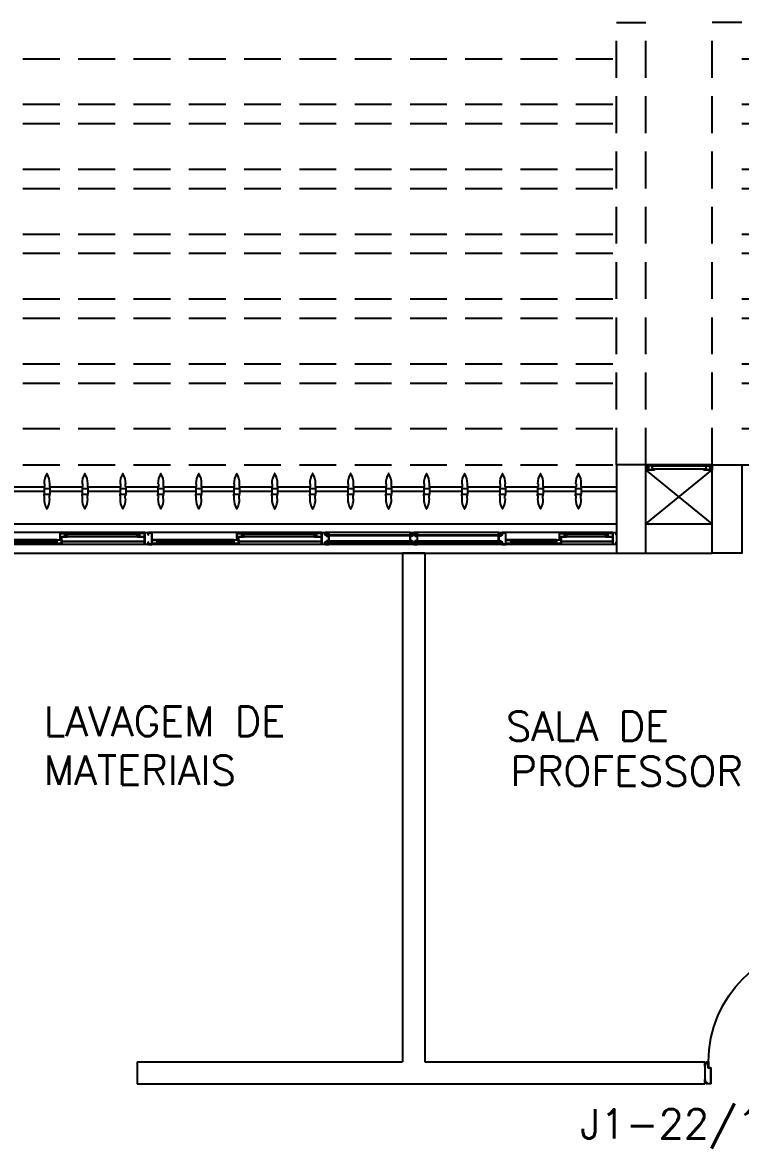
# Model space of a CAD drawing. Header units: millimetres. Extents: x 2801 to 3319, y 1187 to 1422.
# Drawn here: x 2998.3 to 3003.17, y 1353.36 to 1361 of the extents above; entities that cross this region are included whole.
import ezdxf

# ---------------------------------------------------------------- set-up
doc = ezdxf.new("R2010")
doc.units = ezdxf.units.MM
doc.linetypes.add('HIDDEN', pattern=[0.375, 0.25, -0.125])
for name, color, linetype in [('AR-ALV', 2, 'Continuous'), ('AR-BRISES', 1, 'Continuous'), ('AR-ESQ', 1, 'Continuous'), ('AR-ESTC', 3, 'Continuous'), ('AR-PEITORIL', 1, 'Continuous'), ('AR-PERGOLAPROJ', 1, 'HIDDEN'), ('AR-PORTA', 1, 'Continuous'), ('AR-SHAFT', 1, 'Continuous'), ('BR-PAINEL', 1, 'Continuous'), ('BR-SUPORTE', 1, 'Continuous'), ('DT-ESQ-BAGUETE-C', 2, 'Continuous'), ('DT-ESQ-BAGUETE-V', 1, 'Continuous'), ('DT-ESQ-CHAPA DOBRADA-V', 1, 'Continuous'), ('DT-ESQ-MARCO-V', 1, 'Continuous'), ('DT-ESQ-PERFIL CADEIRA-C', 2, 'Continuous'), ('DT-ESQ-PERFIL CADEIRA-V', 1, 'Continuous'), ('DT-ESQ-PERFIL U SIMPLES-C', 2, 'Continuous'), ('DT-ESQ-PERFIL U-C', 2, 'Continuous'), ('DT-ESQ-PERFIL U-V', 1, 'Continuous'), ('DT-ESQ-VENEZIANA-C', 2, 'Continuous'), ('DT-ESQ-VENEZIANA-V', 2, 'Continuous'), ('DT-ESQ-VIDRO-C', 2, 'Continuous'), ('DT-ESQ-VIDRO-V', 2, 'Continuous'), ('ENDEREÇO', 2, 'Continuous'), ('maçaneta', 1, 'Continuous'), ('mov', 1, 'Continuous'), ('PG-PROJ', 1, 'HIDDEN'), ('PM-PERFIL U-C', 2, 'Continuous'), ('pm1', 2, 'Continuous'), ('TEXTO', 2, 'Continuous')]:
    doc.layers.add(name, color=color, linetype=linetype)
doc.styles.add('UNB-100', font='simplex.shx', dxfattribs={"height": 0.2})
doc.styles.add('UNB1-100', font='simplex.shx', dxfattribs={"height": 0.2})

# ---------------------------------------------------------------- blocks, each defined once
blk = doc.blocks.new('EF23-P')
at = {"layer": 'DT-ESQ-BAGUETE-C', "ltscale": 0.1}
for points in [[(0.4225, -0.08), (0.409, -0.08), (0.409, -0.0785), (0.422, -0.0785, 0.414214), (0.4225, -0.078), (0.4225, -0.067, 0.414214), (0.422, -0.0665), (0.409, -0.0665), (0.409, -0.065), (0.4225, -0.065, -0.414214), (0.424, -0.0665), (0.424, -0.0785, -0.414214)], [(0.7015, -0.08), (0.715, -0.08), (0.715, -0.0785), (0.702, -0.0785, -0.414214), (0.7015, -0.078), (0.7015, -0.067, -0.414214), (0.702, -0.0665), (0.715, -0.0665), (0.715, -0.065), (0.7015, -0.065, 0.414214), (0.7, -0.0665), (0.7, -0.0785, 0.414214)], [(2.61, -0.08), (2.5965, -0.08), (2.5965, -0.0785), (2.6095, -0.0785, 0.414214), (2.61, -0.078), (2.61, -0.067, 0.414214), (2.6095, -0.0665), (2.5965, -0.0665), (2.5965, -0.065), (2.61, -0.065, -0.414214), (2.6115, -0.0665), (2.6115, -0.0785, -0.414214)], [(3.1015, -0.08), (3.115, -0.08), (3.115, -0.0785), (3.102, -0.0785, -0.414214), (3.1015, -0.078), (3.1015, -0.067, -0.414214), (3.102, -0.0665), (3.115, -0.0665), (3.115, -0.065), (3.1015, -0.065, 0.414214), (3.1, -0.0665), (3.1, -0.0785, 0.414214)], [(3.81, -0.08), (3.7965, -0.08), (3.7965, -0.0785), (3.8095, -0.0785, 0.414214), (3.81, -0.078), (3.81, -0.067, 0.414214), (3.8095, -0.0665), (3.7965, -0.0665), (3.7965, -0.065), (3.81, -0.065, -0.414214), (3.8115, -0.0665), (3.8115, -0.0785, -0.414214)], [(0.0735, -0.125), (0.06, -0.125), (0.06, -0.1235), (0.073, -0.1235, 0.414214), (0.0735, -0.123), (0.0735, -0.112, 0.414214), (0.073, -0.1115), (0.06, -0.1115), (0.06, -0.11), (0.0735, -0.11, -0.414214), (0.075, -0.1115), (0.075, -0.1235, -0.414214)], [(0.339, -0.125), (0.3525, -0.125), (0.3525, -0.1235), (0.3395, -0.1235, -0.414214), (0.339, -0.123), (0.339, -0.112, -0.414214), (0.3395, -0.1115), (0.3525, -0.1115), (0.3525, -0.11), (0.339, -0.11, 0.414214), (0.3375, -0.1115), (0.3375, -0.1235, 0.414214)], [(2.0485, -0.125), (2.035, -0.125), (2.035, -0.1235), (2.048, -0.1235, 0.414214), (2.0485, -0.123), (2.0485, -0.112, 0.414214), (2.048, -0.1115), (2.035, -0.1115), (2.035, -0.11), (2.0485, -0.11, -0.414214), (2.05, -0.1115), (2.05, -0.1235, -0.414214)], [(2.5265, -0.125), (2.54, -0.125), (2.54, -0.1235), (2.527, -0.1235, -0.414214), (2.5265, -0.123), (2.5265, -0.112, -0.414214), (2.527, -0.1115), (2.54, -0.1115), (2.54, -0.11), (2.5265, -0.11, 0.414214), (2.525, -0.1115), (2.525, -0.1235, 0.414214)], [(3.2485, -0.125), (3.235, -0.125), (3.235, -0.1235), (3.248, -0.1235, 0.414214), (3.2485, -0.123), (3.2485, -0.112, 0.414214), (3.248, -0.1115), (3.235, -0.1115), (3.235, -0.11), (3.2485, -0.11, -0.414214), (3.25, -0.1115), (3.25, -0.1235, -0.414214)], [(3.7265, -0.125), (3.74, -0.125), (3.74, -0.1235), (3.727, -0.1235, -0.414214), (3.7265, -0.123), (3.7265, -0.112, -0.414214), (3.727, -0.1115), (3.74, -0.1115), (3.74, -0.11), (3.7265, -0.11, 0.414214), (3.725, -0.1115), (3.725, -0.1235, 0.414214)]]:
    blk.add_lwpolyline(points, format="xyb", close=True, dxfattribs=at)
at = {"layer": 'DT-ESQ-BAGUETE-V', "ltscale": 0.1}
for p, q in [((0.4225, -0.065), (0.7015, -0.065)), ((2.61, -0.065), (3.1015, -0.065)), ((3.81, -0.065), (4.3015, -0.065)), ((0.0735, -0.11), (0.339, -0.11)), ((2.0485, -0.11), (2.5265, -0.11)), ((3.2485, -0.11), (3.7265, -0.11))]:
    blk.add_line(p, q, dxfattribs=at)
at = {"layer": 'DT-ESQ-CHAPA DOBRADA-V', "ltscale": 0.1}
for p, q in [((0.025, -0.077), (0.374, -0.077)), ((0.025, -0.08), (0.374, -0.08)), ((2, -0.077), (2.5615, -0.077)), ((2, -0.08), (2.5615, -0.08)), ((3.2, -0.077), (3.7615, -0.077)), ((3.2, -0.08), (3.7615, -0.08))]:
    blk.add_line(p, q, dxfattribs=at)
at = {"layer": 'DT-ESQ-MARCO-V', "ltscale": 0.1}
for p, q in [((0.7985, -0.06), (1.3515, -0.06)), ((1.3985, -0.06), (1.9515, -0.06)), ((0.7985, -0.14), (1.3515, -0.14)), ((1.3985, -0.14), (1.9515, -0.14))]:
    blk.add_line(p, q, dxfattribs=at)
at = {"layer": 'DT-ESQ-PERFIL CADEIRA-C', "ltscale": 0.1}
for p, q in [((0.025, -0.1335), (0.0735, -0.1335)), ((0.3855, -0.1335), (0.339, -0.1335)), ((0.376, -0.0885), (0.4225, -0.0885)), ((0.75, -0.0885), (0.7015, -0.0885)), ((2, -0.1335), (2.0485, -0.1335)), ((2.573, -0.1335), (2.5265, -0.1335)), ((2.5635, -0.0885), (2.61, -0.0885)), ((3.15, -0.0885), (3.1015, -0.0885)), ((3.2, -0.1335), (3.2485, -0.1335)), ((3.773, -0.1335), (3.7265, -0.1335)), ((3.7635, -0.0885), (3.81, -0.0885))]:
    blk.add_line(p, q, dxfattribs=at)
for points in [[(0.4225, -0.087, -1), (0.4225, -0.09), (0.376, -0.09, -0.414214), (0.374, -0.088), (0.374, -0.067, -0.414214), (0.376, -0.065), (0.4075, -0.065, -0.414214), (0.409, -0.0665), (0.409, -0.087)], [(0.409, -0.0885, -0.198913), (0.4079, -0.0881, -0.198913), (0.4075, -0.087), (0.4075, -0.067, 0.414214), (0.407, -0.0665), (0.376, -0.0665, 0.414214), (0.3755, -0.067), (0.3755, -0.088, 0.414214), (0.376, -0.0885)], [(0.7015, -0.09), (0.75, -0.09), (0.75, -0.0885), (0.715, -0.0885, 0.198912), (0.7161, -0.0881, 0.198913), (0.7165, -0.087), (0.7165, -0.067, -0.414214), (0.717, -0.0665), (0.75, -0.0665), (0.75, -0.065), (0.7165, -0.065, 0.414214), (0.715, -0.0665), (0.715, -0.0785), (0.715, -0.08), (0.715, -0.087), (0.7015, -0.087, 1)], [(2.61, -0.087, -1), (2.61, -0.09), (2.5635, -0.09, -0.414214), (2.5615, -0.088), (2.5615, -0.067, -0.414214), (2.5635, -0.065), (2.595, -0.065, -0.414214), (2.5965, -0.0665), (2.5965, -0.087)], [(2.5965, -0.0885, -0.198913), (2.5954, -0.0881, -0.198913), (2.595, -0.087), (2.595, -0.067, 0.414214), (2.5945, -0.0665), (2.5635, -0.0665, 0.414214), (2.563, -0.067), (2.563, -0.088, 0.414214), (2.5635, -0.0885)], [(3.1015, -0.09), (3.15, -0.09), (3.15, -0.0885), (3.115, -0.0885, 0.198912), (3.1161, -0.0881, 0.198913), (3.1165, -0.087), (3.1165, -0.067, -0.414214), (3.117, -0.0665), (3.15, -0.0665), (3.15, -0.065), (3.1165, -0.065, 0.414214), (3.115, -0.0665), (3.115, -0.0785), (3.115, -0.08), (3.115, -0.087), (3.1015, -0.087, 1)], [(3.81, -0.087, -1), (3.81, -0.09), (3.7635, -0.09, -0.414214), (3.7615, -0.088), (3.7615, -0.067, -0.414214), (3.7635, -0.065), (3.795, -0.065, -0.414214), (3.7965, -0.0665), (3.7965, -0.087)], [(3.7965, -0.0885, -0.198913), (3.7954, -0.0881, -0.198913), (3.795, -0.087), (3.795, -0.067, 0.414214), (3.7945, -0.0665), (3.7635, -0.0665, 0.414214), (3.763, -0.067), (3.763, -0.088, 0.414214), (3.7635, -0.0885)], [(0.0735, -0.135), (0.025, -0.135), (0.025, -0.1335), (0.06, -0.1335, -0.198912), (0.0589, -0.1331, -0.198913), (0.0585, -0.132), (0.0585, -0.112, 0.414214), (0.058, -0.1115), (0.025, -0.1115), (0.025, -0.11), (0.0585, -0.11, -0.414214), (0.06, -0.1115), (0.06, -0.1235), (0.06, -0.125), (0.06, -0.132), (0.0735, -0.132, -1)], [(0.339, -0.132, 1), (0.339, -0.135), (0.3855, -0.135, 0.414214), (0.3875, -0.133), (0.3875, -0.112, 0.414214), (0.3855, -0.11), (0.354, -0.11, 0.414214), (0.3525, -0.1115), (0.3525, -0.132)], [(0.3525, -0.1335, 0.198913), (0.3536, -0.1331, 0.198913), (0.354, -0.132), (0.354, -0.112, -0.414214), (0.3545, -0.1115), (0.3855, -0.1115, -0.414214), (0.386, -0.112), (0.386, -0.133, -0.414214), (0.3855, -0.1335)], [(2.0485, -0.135), (2, -0.135), (2, -0.1335), (2.035, -0.1335, -0.198912), (2.0339, -0.1331, -0.198913), (2.0335, -0.132), (2.0335, -0.112, 0.414214), (2.033, -0.1115), (2, -0.1115), (2, -0.11), (2.0335, -0.11, -0.414214), (2.035, -0.1115), (2.035, -0.1235), (2.035, -0.125), (2.035, -0.132), (2.0485, -0.132, -1)], [(2.5265, -0.132, 1), (2.5265, -0.135), (2.573, -0.135, 0.414214), (2.575, -0.133), (2.575, -0.112, 0.414214), (2.573, -0.11), (2.5415, -0.11, 0.414214), (2.54, -0.1115), (2.54, -0.132)], [(2.54, -0.1335, 0.198913), (2.5411, -0.1331, 0.198913), (2.5415, -0.132), (2.5415, -0.112, -0.414214), (2.542, -0.1115), (2.573, -0.1115, -0.414214), (2.5735, -0.112), (2.5735, -0.133, -0.414214), (2.573, -0.1335)], [(3.2485, -0.135), (3.2, -0.135), (3.2, -0.1335), (3.235, -0.1335, -0.198912), (3.2339, -0.1331, -0.198913), (3.2335, -0.132), (3.2335, -0.112, 0.414214), (3.233, -0.1115), (3.2, -0.1115), (3.2, -0.11), (3.2335, -0.11, -0.414214), (3.235, -0.1115), (3.235, -0.1235), (3.235, -0.125), (3.235, -0.132), (3.2485, -0.132, -1)], [(3.7265, -0.132, 1), (3.7265, -0.135), (3.773, -0.135, 0.414214), (3.775, -0.133), (3.775, -0.112, 0.414214), (3.773, -0.11), (3.7415, -0.11, 0.414214), (3.74, -0.1115), (3.74, -0.132)], [(3.74, -0.1335, 0.198913), (3.7411, -0.1331, 0.198913), (3.7415, -0.132), (3.7415, -0.112, -0.414214), (3.742, -0.1115), (3.773, -0.1115, -0.414214), (3.7735, -0.112), (3.7735, -0.133, -0.414214), (3.773, -0.1335)]]:
    blk.add_lwpolyline(points, format="xyb", close=True, dxfattribs=at)
at = {"layer": 'DT-ESQ-PERFIL CADEIRA-V', "ltscale": 0.1}
for p, q in [((0.0735, -0.135), (0.339, -0.135)), ((0.4075, -0.09), (0.7015, -0.09)), ((2.0485, -0.135), (2.5265, -0.135)), ((2.595, -0.09), (3.1015, -0.09)), ((3.2485, -0.135), (3.7265, -0.135)), ((3.795, -0.09), (4.3015, -0.09))]:
    blk.add_line(p, q, dxfattribs=at)
at = {"layer": 'DT-ESQ-PERFIL U SIMPLES-C', "ltscale": 0.1}
for points in [[(0.376, -0.102), (0.384, -0.102), (0.384, -0.1005), (0.376, -0.1005, -0.414214), (0.3755, -0.1), (0.3755, -0.092, -0.414214), (0.376, -0.0915), (0.384, -0.0915), (0.384, -0.09), (0.376, -0.09, 0.414214), (0.374, -0.092), (0.374, -0.1, 0.414214)], [(0.3855, -0.098), (0.3775, -0.098), (0.3775, -0.0995), (0.3855, -0.0995, -0.414214), (0.386, -0.1), (0.386, -0.108, -0.414214), (0.3855, -0.1085), (0.3775, -0.1085), (0.3775, -0.11), (0.3855, -0.11, 0.414214), (0.3875, -0.108), (0.3875, -0.1, 0.414214)], [(2.5635, -0.102), (2.5715, -0.102), (2.5715, -0.1005), (2.5635, -0.1005, -0.414214), (2.563, -0.1), (2.563, -0.092, -0.414214), (2.5635, -0.0915), (2.5715, -0.0915), (2.5715, -0.09), (2.5635, -0.09, 0.414214), (2.5615, -0.092), (2.5615, -0.1, 0.414214)], [(2.573, -0.098), (2.565, -0.098), (2.565, -0.0995), (2.573, -0.0995, -0.414214), (2.5735, -0.1), (2.5735, -0.108, -0.414214), (2.573, -0.1085), (2.565, -0.1085), (2.565, -0.11), (2.573, -0.11, 0.414214), (2.575, -0.108), (2.575, -0.1, 0.414214)], [(3.7635, -0.102), (3.7715, -0.102), (3.7715, -0.1005), (3.7635, -0.1005, -0.414214), (3.763, -0.1), (3.763, -0.092, -0.414214), (3.7635, -0.0915), (3.7715, -0.0915), (3.7715, -0.09), (3.7635, -0.09, 0.414214), (3.7615, -0.092), (3.7615, -0.1, 0.414214)], [(3.773, -0.098), (3.765, -0.098), (3.765, -0.0995), (3.773, -0.0995, -0.414214), (3.7735, -0.1), (3.7735, -0.108, -0.414214), (3.773, -0.1085), (3.765, -0.1085), (3.765, -0.11), (3.773, -0.11, 0.414214), (3.775, -0.108), (3.775, -0.1, 0.414214)]]:
    blk.add_lwpolyline(points, format="xyb", close=True, dxfattribs=at)
at = {"layer": 'DT-ESQ-PERFIL U-C', "ltscale": 0.1}
for points in [[(0, -0.0615, -0.414214), (0.0015, -0.06), (0.0235, -0.06, -0.414214), (0.025, -0.0615), (0.025, -0.1385, -0.414214), (0.0235, -0.14), (0.0015, -0.14, -0.414214), (0, -0.1385), (0, -0.125), (0.0015, -0.125), (0.0015, -0.138, 0.414214), (0.002, -0.1385), (0.023, -0.1385, 0.414214), (0.0235, -0.138), (0.0235, -0.062, 0.414214), (0.023, -0.0615), (0.002, -0.0615, 0.414214), (0.0015, -0.062), (0.0015, -0.075), (0, -0.075)], [(0.775, -0.0615, 0.414214), (0.7735, -0.06), (0.7515, -0.06, 0.414214), (0.75, -0.0615), (0.75, -0.1385, 0.414214), (0.7515, -0.14), (0.7735, -0.14, 0.414214), (0.775, -0.1385), (0.775, -0.125), (0.7735, -0.125), (0.7735, -0.138, -0.414214), (0.773, -0.1385), (0.752, -0.1385, -0.414214), (0.7515, -0.138), (0.7515, -0.062, -0.414214), (0.752, -0.0615), (0.773, -0.0615, -0.414214), (0.7735, -0.062), (0.7735, -0.075), (0.775, -0.075)], [(0.8, -0.1285), (0.8, -0.1385, -0.414214), (0.7985, -0.14), (0.7765, -0.14, -0.414214), (0.775, -0.1385), (0.775, -0.125), (0.7765, -0.125), (0.7765, -0.138, 0.414214), (0.777, -0.1385), (0.798, -0.1385, 0.414214), (0.7985, -0.138), (0.7985, -0.1285), (0.7855, -0.1285, -0.414214), (0.784, -0.127), (0.784, -0.117, -0.414214), (0.7855, -0.1155), (0.7985, -0.1155), (0.7985, -0.0845), (0.7855, -0.0845, -0.414214), (0.784, -0.083), (0.784, -0.073, -0.414214), (0.7855, -0.0715), (0.7985, -0.0715), (0.7985, -0.062, 0.414214), (0.798, -0.0615), (0.777, -0.0615, 0.414214), (0.7765, -0.062), (0.7765, -0.075), (0.775, -0.075), (0.775, -0.0615, -0.414214), (0.7765, -0.06), (0.7985, -0.06, -0.414214), (0.8, -0.0615), (0.8, -0.0715, -0.414214), (0.7985, -0.073), (0.7855, -0.073), (0.7855, -0.083), (0.7985, -0.083), (0.7985, -0.083, -0.414214), (0.8, -0.0845), (0.8, -0.1155, -0.414214), (0.7985, -0.117), (0.7985, -0.117), (0.7855, -0.117), (0.7855, -0.127), (0.7985, -0.127, -0.414214)], [(1.35, -0.1285), (1.35, -0.1385, 0.414214), (1.3515, -0.14), (1.3735, -0.14, 0.414214), (1.375, -0.1385), (1.375, -0.125), (1.3735, -0.125), (1.3735, -0.138, -0.414214), (1.373, -0.1385), (1.352, -0.1385, -0.414214), (1.3515, -0.138), (1.3515, -0.1285), (1.3645, -0.1285, 0.414214), (1.366, -0.127), (1.366, -0.117, 0.414214), (1.3645, -0.1155), (1.3515, -0.1155), (1.3515, -0.0845), (1.3645, -0.0845, 0.414214), (1.366, -0.083), (1.366, -0.073, 0.414214), (1.3645, -0.0715), (1.3515, -0.0715), (1.3515, -0.062, -0.414214), (1.352, -0.0615), (1.373, -0.0615, -0.414214), (1.3735, -0.062), (1.3735, -0.075), (1.375, -0.075), (1.375, -0.0615, 0.414214), (1.3735, -0.06), (1.3515, -0.06, 0.414214), (1.35, -0.0615), (1.35, -0.0715, 0.414214), (1.3515, -0.073), (1.3645, -0.073), (1.3645, -0.083), (1.3515, -0.083), (1.3515, -0.083, 0.414214), (1.35, -0.0845), (1.35, -0.1155, 0.414214), (1.3515, -0.117), (1.3515, -0.117), (1.3645, -0.117), (1.3645, -0.127), (1.3515, -0.127, 0.414214)], [(1.4, -0.1285), (1.4, -0.1385, -0.414214), (1.3985, -0.14), (1.3765, -0.14, -0.414214), (1.375, -0.1385), (1.375, -0.125), (1.3765, -0.125), (1.3765, -0.138, 0.414214), (1.377, -0.1385), (1.398, -0.1385, 0.414214), (1.3985, -0.138), (1.3985, -0.1285), (1.3855, -0.1285, -0.414214), (1.384, -0.127), (1.384, -0.117, -0.414214), (1.3855, -0.1155), (1.3985, -0.1155), (1.3985, -0.0845), (1.3855, -0.0845, -0.414214), (1.384, -0.083), (1.384, -0.073, -0.414214), (1.3855, -0.0715), (1.3985, -0.0715), (1.3985, -0.062, 0.414214), (1.398, -0.0615), (1.377, -0.0615, 0.414214), (1.3765, -0.062), (1.3765, -0.075), (1.375, -0.075), (1.375, -0.0615, -0.414214), (1.3765, -0.06), (1.3985, -0.06, -0.414214), (1.4, -0.0615), (1.4, -0.0715, -0.414214), (1.3985, -0.073), (1.3855, -0.073), (1.3855, -0.083), (1.3985, -0.083), (1.3985, -0.083, -0.414214), (1.4, -0.0845), (1.4, -0.1155, -0.414214), (1.3985, -0.117), (1.3985, -0.117), (1.3855, -0.117), (1.3855, -0.127), (1.3985, -0.127, -0.414214)], [(1.95, -0.1285), (1.95, -0.1385, 0.414214), (1.9515, -0.14), (1.9735, -0.14, 0.414214), (1.975, -0.1385), (1.975, -0.125), (1.9735, -0.125), (1.9735, -0.138, -0.414214), (1.973, -0.1385), (1.952, -0.1385, -0.414214), (1.9515, -0.138), (1.9515, -0.1285), (1.9645, -0.1285, 0.414214), (1.966, -0.127), (1.966, -0.117, 0.414214), (1.9645, -0.1155), (1.9515, -0.1155), (1.9515, -0.0845), (1.9645, -0.0845, 0.414214), (1.966, -0.083), (1.966, -0.073, 0.414214), (1.9645, -0.0715), (1.9515, -0.0715), (1.9515, -0.062, -0.414214), (1.952, -0.0615), (1.973, -0.0615, -0.414214), (1.9735, -0.062), (1.9735, -0.075), (1.975, -0.075), (1.975, -0.0615, 0.414214), (1.9735, -0.06), (1.9515, -0.06, 0.414214), (1.95, -0.0615), (1.95, -0.0715, 0.414214), (1.9515, -0.073), (1.9645, -0.073), (1.9645, -0.083), (1.9515, -0.083), (1.9515, -0.083, 0.414214), (1.95, -0.0845), (1.95, -0.1155, 0.414214), (1.9515, -0.117), (1.9515, -0.117), (1.9645, -0.117), (1.9645, -0.127), (1.9515, -0.127, 0.414214)], [(1.975, -0.0615, -0.414214), (1.9765, -0.06), (1.9985, -0.06, -0.414214), (2, -0.0615), (2, -0.1385, -0.414214), (1.9985, -0.14), (1.9765, -0.14, -0.414214), (1.975, -0.1385), (1.975, -0.125), (1.9765, -0.125), (1.9765, -0.138, 0.414214), (1.977, -0.1385), (1.998, -0.1385, 0.414214), (1.9985, -0.138), (1.9985, -0.062, 0.414214), (1.998, -0.0615), (1.977, -0.0615, 0.414214), (1.9765, -0.062), (1.9765, -0.075), (1.975, -0.075)], [(3.175, -0.0615, 0.414214), (3.1735, -0.06), (3.1515, -0.06, 0.414214), (3.15, -0.0615), (3.15, -0.1385, 0.414214), (3.1515, -0.14), (3.1735, -0.14, 0.414214), (3.175, -0.1385), (3.175, -0.125), (3.1735, -0.125), (3.1735, -0.138, -0.414214), (3.173, -0.1385), (3.152, -0.1385, -0.414214), (3.1515, -0.138), (3.1515, -0.062, -0.414214), (3.152, -0.0615), (3.173, -0.0615, -0.414214), (3.1735, -0.062), (3.1735, -0.075), (3.175, -0.075)], [(3.175, -0.0615, -0.414214), (3.1765, -0.06), (3.1985, -0.06, -0.414214), (3.2, -0.0615), (3.2, -0.1385, -0.414214), (3.1985, -0.14), (3.1765, -0.14, -0.414214), (3.175, -0.1385), (3.175, -0.125), (3.1765, -0.125), (3.1765, -0.138, 0.414214), (3.177, -0.1385), (3.198, -0.1385, 0.414214), (3.1985, -0.138), (3.1985, -0.062, 0.414214), (3.198, -0.0615), (3.177, -0.0615, 0.414214), (3.1765, -0.062), (3.1765, -0.075), (3.175, -0.075)]]:
    blk.add_lwpolyline(points, format="xyb", close=True, dxfattribs=at)
at = {"layer": 'DT-ESQ-PERFIL U-V', "ltscale": 0.1}
for p, q in [((0.0235, -0.06), (0.7515, -0.06)), ((1.9985, -0.06), (3.1515, -0.06)), ((3.1985, -0.06), (4.3515, -0.06)), ((0.0235, -0.14), (0.7515, -0.14)), ((1.9985, -0.14), (3.1515, -0.14)), ((3.1985, -0.14), (4.3515, -0.14))]:
    blk.add_line(p, q, dxfattribs=at)
at = {"layer": 'DT-ESQ-VIDRO-C', "ltscale": 0.1}
for points in [[(1.3625, -0.081), (1.3625, -0.075), (0.7875, -0.075), (0.7875, -0.081)], [(1.9625, -0.081), (1.9625, -0.075), (1.3875, -0.075), (1.3875, -0.081)], [(0.063, -0.13), (0.063, -0.127), (0.3495, -0.127), (0.3495, -0.13)], [(0.7125, -0.085), (0.7125, -0.082), (0.4115, -0.082), (0.4115, -0.085)], [(2.038, -0.13), (2.038, -0.127), (2.537, -0.127), (2.537, -0.13)], [(3.1125, -0.085), (3.1125, -0.082), (2.599, -0.082), (2.599, -0.085)], [(3.238, -0.13), (3.238, -0.127), (3.737, -0.127), (3.737, -0.13)], [(4.3125, -0.085), (4.3125, -0.082), (3.799, -0.082), (3.799, -0.085)]]:
    blk.add_lwpolyline(points, close=True, dxfattribs=at)
at = {"layer": 'DT-ESQ-VIDRO-V', "ltscale": 0.1}
for points in [[(1.3625, -0.119), (1.3625, -0.125), (0.7875, -0.125), (0.7875, -0.119)], [(1.9625, -0.119), (1.9625, -0.125), (1.3875, -0.125), (1.3875, -0.119)]]:
    blk.add_lwpolyline(points, close=True, dxfattribs=at)
blk = doc.blocks.new('BR-MODULO8')
at = {"layer": 'BR-PAINEL'}
for p, q in [((-3.8817, 0.27), (-3.8792, 0.27)), ((-3.8817, 0.25), (-3.8817, 0.24)), ((-3.8817, 0.25), (-3.8792, 0.25)), ((-3.8817, 0.24), (-3.8433, 0.24)), ((-3.8817, 0.24), (-3.8817, 0.2)), ((-3.8792, 0.27), (-3.8792, 0.25)), ((-3.8458, 0.27), (-3.8458, 0.25)), ((-3.8433, 0.27), (-3.8458, 0.27)), ((-3.8433, 0.25), (-3.8458, 0.25)), ((-3.8433, 0.25), (-3.8433, 0.24)), ((-3.8433, 0.24), (-3.8433, 0.2)), ((-3.6242, 0.27), (-3.6217, 0.27)), ((-3.6242, 0.25), (-3.6242, 0.24)), ((-3.6242, 0.25), (-3.6217, 0.25)), ((-3.6242, 0.24), (-3.5858, 0.24)), ((-3.6242, 0.24), (-3.6242, 0.2)), ((-3.6217, 0.27), (-3.6217, 0.25)), ((-3.5883, 0.27), (-3.5883, 0.25)), ((-3.5858, 0.27), (-3.5883, 0.27)), ((-3.5858, 0.25), (-3.5883, 0.25)), ((-3.5858, 0.25), (-3.5858, 0.24)), ((-3.5858, 0.24), (-3.5858, 0.2)), ((-3.3667, 0.27), (-3.3642, 0.27)), ((-3.3667, 0.25), (-3.3667, 0.24)), ((-3.3667, 0.25), (-3.3642, 0.25)), ((-3.3667, 0.24), (-3.3283, 0.24)), ((-3.3667, 0.24), (-3.3667, 0.2)), ((-3.3642, 0.27), (-3.3642, 0.25)), ((-3.3308, 0.27), (-3.3308, 0.25)), ((-3.3283, 0.27), (-3.3308, 0.27)), ((-3.3283, 0.25), (-3.3308, 0.25)), ((-3.3283, 0.25), (-3.3283, 0.24)), ((-3.3283, 0.24), (-3.3283, 0.2)), ((-3.1092, 0.27), (-3.1067, 0.27)), ((-3.1092, 0.25), (-3.1092, 0.24)), ((-3.1092, 0.25), (-3.1067, 0.25)), ((-3.1092, 0.24), (-3.0708, 0.24)), ((-3.1092, 0.24), (-3.1092, 0.2)), ((-3.1067, 0.27), (-3.1067, 0.25)), ((-3.0733, 0.27), (-3.0733, 0.25)), ((-3.0708, 0.27), (-3.0733, 0.27)), ((-3.0708, 0.25), (-3.0733, 0.25)), ((-3.0708, 0.25), (-3.0708, 0.24)), ((-3.0708, 0.24), (-3.0708, 0.2)), ((-2.8517, 0.27), (-2.8492, 0.27)), ((-2.8517, 0.25), (-2.8517, 0.24)), ((-2.8517, 0.25), (-2.8492, 0.25)), ((-2.8517, 0.24), (-2.8133, 0.24)), ((-2.8517, 0.24), (-2.8517, 0.2)), ((-2.8492, 0.27), (-2.8492, 0.25)), ((-2.8158, 0.27), (-2.8158, 0.25)), ((-2.8133, 0.27), (-2.8158, 0.27)), ((-2.8133, 0.25), (-2.8158, 0.25)), ((-2.8133, 0.25), (-2.8133, 0.24)), ((-2.8133, 0.24), (-2.8133, 0.2)), ((-2.5942, 0.27), (-2.5917, 0.27)), ((-2.5942, 0.25), (-2.5942, 0.24)), ((-2.5942, 0.25), (-2.5917, 0.25)), ((-2.5942, 0.24), (-2.5558, 0.24)), ((-2.5942, 0.24), (-2.5942, 0.2)), ((-2.5917, 0.27), (-2.5917, 0.25)), ((-2.5583, 0.27), (-2.5583, 0.25)), ((-2.5558, 0.27), (-2.5583, 0.27)), ((-2.5558, 0.25), (-2.5583, 0.25)), ((-2.5558, 0.25), (-2.5558, 0.24)), ((-2.5558, 0.24), (-2.5558, 0.2)), ((-2.3367, 0.27), (-2.3342, 0.27)), ((-2.3367, 0.25), (-2.3367, 0.24)), ((-2.3367, 0.25), (-2.3342, 0.25)), ((-2.3367, 0.24), (-2.2983, 0.24)), ((-2.3367, 0.24), (-2.3367, 0.2)), ((-2.3342, 0.27), (-2.3342, 0.25)), ((-2.3008, 0.27), (-2.3008, 0.25)), ((-2.2983, 0.27), (-2.3008, 0.27)), ((-2.2983, 0.25), (-2.3008, 0.25)), ((-2.2983, 0.25), (-2.2983, 0.24)), ((-2.2983, 0.24), (-2.2983, 0.2)), ((-2.0792, 0.27), (-2.0767, 0.27)), ((-2.0792, 0.25), (-2.0792, 0.24)), ((-2.0792, 0.25), (-2.0767, 0.25)), ((-2.0792, 0.24), (-2.0408, 0.24)), ((-2.0792, 0.24), (-2.0792, 0.2)), ((-2.0767, 0.27), (-2.0767, 0.25)), ((-2.0433, 0.27), (-2.0433, 0.25)), ((-2.0408, 0.27), (-2.0433, 0.27)), ((-2.0408, 0.25), (-2.0433, 0.25)), ((-2.0408, 0.25), (-2.0408, 0.24)), ((-2.0408, 0.24), (-2.0408, 0.2)), ((-1.8217, 0.27), (-1.8192, 0.27)), ((-1.8217, 0.25), (-1.8217, 0.24)), ((-1.8217, 0.25), (-1.8192, 0.25)), ((-1.8217, 0.24), (-1.7833, 0.24)), ((-1.8217, 0.24), (-1.8217, 0.2)), ((-1.8192, 0.27), (-1.8192, 0.25)), ((-1.7858, 0.27), (-1.7858, 0.25)), ((-1.7833, 0.27), (-1.7858, 0.27)), ((-1.7833, 0.25), (-1.7858, 0.25)), ((-1.7833, 0.25), (-1.7833, 0.24)), ((-1.7833, 0.24), (-1.7833, 0.2)), ((-1.5642, 0.27), (-1.5617, 0.27)), ((-1.5642, 0.25), (-1.5642, 0.24)), ((-1.5642, 0.25), (-1.5617, 0.25)), ((-1.5642, 0.24), (-1.5258, 0.24)), ((-1.5642, 0.24), (-1.5642, 0.2)), ((-1.5617, 0.27), (-1.5617, 0.25)), ((-1.5283, 0.27), (-1.5283, 0.25)), ((-1.5258, 0.27), (-1.5283, 0.27)), ((-1.5258, 0.25), (-1.5283, 0.25)), ((-1.5258, 0.25), (-1.5258, 0.24)), ((-1.5258, 0.24), (-1.5258, 0.2)), ((-1.3067, 0.27), (-1.3042, 0.27)), ((-1.3067, 0.25), (-1.3067, 0.24)), ((-1.3067, 0.25), (-1.3042, 0.25)), ((-1.3067, 0.24), (-1.2683, 0.24)), ((-1.3067, 0.24), (-1.3067, 0.2)), ((-1.3042, 0.27), (-1.3042, 0.25)), ((-1.2708, 0.27), (-1.2708, 0.25)), ((-1.2683, 0.27), (-1.2708, 0.27)), ((-1.2683, 0.25), (-1.2708, 0.25)), ((-1.2683, 0.25), (-1.2683, 0.24)), ((-1.2683, 0.24), (-1.2683, 0.2)), ((-1.0492, 0.27), (-1.0467, 0.27)), ((-1.0492, 0.25), (-1.0492, 0.24)), ((-1.0492, 0.25), (-1.0467, 0.25)), ((-1.0492, 0.24), (-1.0108, 0.24)), ((-1.0492, 0.24), (-1.0492, 0.2)), ((-1.0467, 0.27), (-1.0467, 0.25)), ((-1.0133, 0.27), (-1.0133, 0.25)), ((-1.0108, 0.27), (-1.0133, 0.27)), ((-1.0108, 0.25), (-1.0133, 0.25)), ((-1.0108, 0.25), (-1.0108, 0.24)), ((-1.0108, 0.24), (-1.0108, 0.2)), ((-0.7917, 0.27), (-0.7892, 0.27)), ((-0.7917, 0.25), (-0.7917, 0.24)), ((-0.7917, 0.25), (-0.7892, 0.25)), ((-0.7917, 0.24), (-0.7533, 0.24)), ((-0.7917, 0.24), (-0.7917, 0.2)), ((-0.7892, 0.27), (-0.7892, 0.25)), ((-0.7558, 0.27), (-0.7558, 0.25)), ((-0.7533, 0.27), (-0.7558, 0.27)), ((-0.7533, 0.25), (-0.7558, 0.25)), ((-0.7533, 0.25), (-0.7533, 0.24)), ((-0.7533, 0.24), (-0.7533, 0.2)), ((-0.5342, 0.27), (-0.5317, 0.27)), ((-0.5342, 0.25), (-0.5317, 0.25)), ((-0.5342, 0.25), (-0.5342, 0.24)), ((-0.5342, 0.24), (-0.5342, 0.2)), ((-0.5342, 0.24), (-0.4958, 0.24)), ((-0.5317, 0.27), (-0.5317, 0.25)), ((-0.4958, 0.27), (-0.4983, 0.27)), ((-0.4983, 0.27), (-0.4983, 0.25)), ((-0.4958, 0.25), (-0.4983, 0.25)), ((-0.4958, 0.25), (-0.4958, 0.24)), ((-0.4958, 0.24), (-0.4958, 0.2)), ((-0.2767, 0.27), (-0.2742, 0.27)), ((-0.2767, 0.25), (-0.2767, 0.24)), ((-0.2767, 0.25), (-0.2742, 0.25)), ((-0.2767, 0.24), (-0.2383, 0.24)), ((-0.2767, 0.24), (-0.2767, 0.2)), ((-0.2742, 0.27), (-0.2742, 0.25)), ((-0.2408, 0.27), (-0.2408, 0.25)), ((-0.2383, 0.27), (-0.2408, 0.27)), ((-0.2383, 0.25), (-0.2408, 0.25)), ((-0.2383, 0.25), (-0.2383, 0.24)), ((-0.2383, 0.24), (-0.2383, 0.2)), ((-3.8817, 0.2), (-3.8433, 0.2)), ((-3.8817, 0.19), (-3.8817, 0.2)), ((-3.8817, 0.19), (-3.8792, 0.19)), ((-3.8817, 0.17), (-3.8792, 0.17)), ((-3.8792, 0.17), (-3.8792, 0.19)), ((-3.8433, 0.19), (-3.8458, 0.19)), ((-3.8458, 0.17), (-3.8458, 0.19)), ((-3.8433, 0.17), (-3.8458, 0.17)), ((-3.8433, 0.19), (-3.8433, 0.2)), ((-3.6242, 0.2), (-3.5858, 0.2)), ((-3.6242, 0.19), (-3.6242, 0.2)), ((-3.6242, 0.19), (-3.6217, 0.19)), ((-3.6242, 0.17), (-3.6217, 0.17)), ((-3.6217, 0.17), (-3.6217, 0.19)), ((-3.5858, 0.19), (-3.5883, 0.19)), ((-3.5883, 0.17), (-3.5883, 0.19)), ((-3.5858, 0.17), (-3.5883, 0.17)), ((-3.5858, 0.19), (-3.5858, 0.2)), ((-3.3667, 0.2), (-3.3283, 0.2)), ((-3.3667, 0.19), (-3.3667, 0.2)), ((-3.3667, 0.19), (-3.3642, 0.19)), ((-3.3667, 0.17), (-3.3642, 0.17)), ((-3.3642, 0.17), (-3.3642, 0.19)), ((-3.3283, 0.19), (-3.3308, 0.19)), ((-3.3308, 0.17), (-3.3308, 0.19)), ((-3.3283, 0.17), (-3.3308, 0.17)), ((-3.3283, 0.19), (-3.3283, 0.2)), ((-3.1092, 0.2), (-3.0708, 0.2)), ((-3.1092, 0.19), (-3.1092, 0.2)), ((-3.1092, 0.19), (-3.1067, 0.19)), ((-3.1092, 0.17), (-3.1067, 0.17)), ((-3.1067, 0.17), (-3.1067, 0.19)), ((-3.0708, 0.19), (-3.0733, 0.19)), ((-3.0733, 0.17), (-3.0733, 0.19)), ((-3.0708, 0.17), (-3.0733, 0.17)), ((-3.0708, 0.19), (-3.0708, 0.2)), ((-2.8517, 0.2), (-2.8133, 0.2)), ((-2.8517, 0.19), (-2.8517, 0.2)), ((-2.8517, 0.19), (-2.8492, 0.19)), ((-2.8517, 0.17), (-2.8492, 0.17)), ((-2.8492, 0.17), (-2.8492, 0.19)), ((-2.8133, 0.19), (-2.8158, 0.19)), ((-2.8158, 0.17), (-2.8158, 0.19)), ((-2.8133, 0.17), (-2.8158, 0.17)), ((-2.8133, 0.19), (-2.8133, 0.2)), ((-2.5942, 0.2), (-2.5558, 0.2)), ((-2.5942, 0.19), (-2.5942, 0.2)), ((-2.5942, 0.19), (-2.5917, 0.19)), ((-2.5942, 0.17), (-2.5917, 0.17)), ((-2.5917, 0.17), (-2.5917, 0.19)), ((-2.5558, 0.19), (-2.5583, 0.19)), ((-2.5583, 0.17), (-2.5583, 0.19)), ((-2.5558, 0.17), (-2.5583, 0.17)), ((-2.5558, 0.19), (-2.5558, 0.2)), ((-2.3367, 0.2), (-2.2983, 0.2)), ((-2.3367, 0.19), (-2.3367, 0.2)), ((-2.3367, 0.19), (-2.3342, 0.19)), ((-2.3367, 0.17), (-2.3342, 0.17)), ((-2.3342, 0.17), (-2.3342, 0.19)), ((-2.2983, 0.19), (-2.3008, 0.19)), ((-2.3008, 0.17), (-2.3008, 0.19)), ((-2.2983, 0.17), (-2.3008, 0.17)), ((-2.2983, 0.19), (-2.2983, 0.2)), ((-2.0792, 0.2), (-2.0408, 0.2)), ((-2.0792, 0.19), (-2.0792, 0.2)), ((-2.0792, 0.19), (-2.0767, 0.19)), ((-2.0792, 0.17), (-2.0767, 0.17)), ((-2.0767, 0.17), (-2.0767, 0.19)), ((-2.0408, 0.19), (-2.0433, 0.19)), ((-2.0433, 0.17), (-2.0433, 0.19)), ((-2.0408, 0.17), (-2.0433, 0.17)), ((-2.0408, 0.19), (-2.0408, 0.2)), ((-1.8217, 0.2), (-1.7833, 0.2)), ((-1.8217, 0.19), (-1.8217, 0.2)), ((-1.8217, 0.19), (-1.8192, 0.19)), ((-1.8217, 0.17), (-1.8192, 0.17)), ((-1.8192, 0.17), (-1.8192, 0.19)), ((-1.7833, 0.19), (-1.7858, 0.19)), ((-1.7858, 0.17), (-1.7858, 0.19)), ((-1.7833, 0.17), (-1.7858, 0.17)), ((-1.7833, 0.19), (-1.7833, 0.2)), ((-1.5642, 0.2), (-1.5258, 0.2)), ((-1.5642, 0.19), (-1.5642, 0.2)), ((-1.5642, 0.19), (-1.5617, 0.19)), ((-1.5642, 0.17), (-1.5617, 0.17)), ((-1.5617, 0.17), (-1.5617, 0.19)), ((-1.5258, 0.19), (-1.5283, 0.19)), ((-1.5283, 0.17), (-1.5283, 0.19)), ((-1.5258, 0.17), (-1.5283, 0.17)), ((-1.5258, 0.19), (-1.5258, 0.2)), ((-1.3067, 0.2), (-1.2683, 0.2)), ((-1.3067, 0.19), (-1.3067, 0.2)), ((-1.3067, 0.19), (-1.3042, 0.19)), ((-1.3067, 0.17), (-1.3042, 0.17)), ((-1.3042, 0.17), (-1.3042, 0.19)), ((-1.2683, 0.19), (-1.2708, 0.19)), ((-1.2708, 0.17), (-1.2708, 0.19)), ((-1.2683, 0.17), (-1.2708, 0.17)), ((-1.2683, 0.19), (-1.2683, 0.2)), ((-1.0492, 0.2), (-1.0108, 0.2)), ((-1.0492, 0.19), (-1.0492, 0.2)), ((-1.0492, 0.19), (-1.0467, 0.19)), ((-1.0492, 0.17), (-1.0467, 0.17)), ((-1.0467, 0.17), (-1.0467, 0.19)), ((-1.0108, 0.19), (-1.0133, 0.19)), ((-1.0133, 0.17), (-1.0133, 0.19)), ((-1.0108, 0.17), (-1.0133, 0.17)), ((-1.0108, 0.19), (-1.0108, 0.2)), ((-0.7917, 0.2), (-0.7533, 0.2)), ((-0.7917, 0.19), (-0.7917, 0.2)), ((-0.7917, 0.19), (-0.7892, 0.19)), ((-0.7917, 0.17), (-0.7892, 0.17)), ((-0.7892, 0.17), (-0.7892, 0.19)), ((-0.7533, 0.19), (-0.7558, 0.19)), ((-0.7558, 0.17), (-0.7558, 0.19)), ((-0.7533, 0.17), (-0.7558, 0.17)), ((-0.7533, 0.19), (-0.7533, 0.2)), ((-0.5342, 0.19), (-0.5342, 0.2)), ((-0.5342, 0.2), (-0.4958, 0.2)), ((-0.5342, 0.19), (-0.5317, 0.19)), ((-0.5342, 0.17), (-0.5317, 0.17)), ((-0.5317, 0.17), (-0.5317, 0.19)), ((-0.4983, 0.17), (-0.4983, 0.19)), ((-0.4958, 0.19), (-0.4983, 0.19)), ((-0.4958, 0.17), (-0.4983, 0.17)), ((-0.4958, 0.19), (-0.4958, 0.2)), ((-0.2767, 0.2), (-0.2383, 0.2)), ((-0.2767, 0.19), (-0.2767, 0.2)), ((-0.2767, 0.19), (-0.2742, 0.19)), ((-0.2767, 0.17), (-0.2742, 0.17)), ((-0.2742, 0.17), (-0.2742, 0.19)), ((-0.2383, 0.19), (-0.2408, 0.19)), ((-0.2408, 0.17), (-0.2408, 0.19)), ((-0.2383, 0.17), (-0.2408, 0.17)), ((-0.2383, 0.19), (-0.2383, 0.2))]:
    blk.add_line(p, q, dxfattribs=at)
for centre, radius, start, end in [((-3.7567, 0.2739), 0.1251, 148.47206, 181.77204), ((-3.8625, 0.3387), 0.001, 37.1012, 142.8988), ((-3.9683, 0.2739), 0.1251, 358.22796, 31.52794), ((-3.4992, 0.2739), 0.1251, 148.47206, 181.77204), ((-3.605, 0.3387), 0.001, 37.1012, 142.8988), ((-3.7108, 0.2739), 0.1251, 358.22796, 31.52794), ((-3.2417, 0.2739), 0.1251, 148.47206, 181.77204), ((-3.3475, 0.3387), 0.001, 37.1012, 142.8988), ((-3.4533, 0.2739), 0.1251, 358.22796, 31.52794), ((-2.9842, 0.2739), 0.1251, 148.47206, 181.77204), ((-3.09, 0.3387), 0.001, 37.1012, 142.8988), ((-3.1958, 0.2739), 0.1251, 358.22796, 31.52794), ((-2.7267, 0.2739), 0.1251, 148.47206, 181.77204), ((-2.8325, 0.3387), 0.001, 37.1012, 142.8988), ((-2.9383, 0.2739), 0.1251, 358.22796, 31.52794), ((-2.4692, 0.2739), 0.1251, 148.47206, 181.77204), ((-2.575, 0.3387), 0.001, 37.1012, 142.8988), ((-2.6808, 0.2739), 0.1251, 358.22796, 31.52794), ((-2.2117, 0.2739), 0.1251, 148.47206, 181.77204), ((-2.3175, 0.3387), 0.001, 37.1012, 142.8988), ((-2.4233, 0.2739), 0.1251, 358.22796, 31.52794), ((-1.9542, 0.2739), 0.1251, 148.47206, 181.77204), ((-2.06, 0.3387), 0.001, 37.1012, 142.8988), ((-2.1658, 0.2739), 0.1251, 358.22796, 31.52794), ((-1.6967, 0.2739), 0.1251, 148.47206, 181.77204), ((-1.8025, 0.3387), 0.001, 37.1012, 142.8988), ((-1.9083, 0.2739), 0.1251, 358.22796, 31.52794), ((-1.4392, 0.2739), 0.1251, 148.47206, 181.77204), ((-1.545, 0.3387), 0.001, 37.1012, 142.8988), ((-1.6508, 0.2739), 0.1251, 358.22796, 31.52794), ((-1.1817, 0.2739), 0.1251, 148.47206, 181.77204), ((-1.2875, 0.3387), 0.001, 37.1012, 142.8988), ((-1.3933, 0.2739), 0.1251, 358.22796, 31.52794), ((-0.9242, 0.2739), 0.1251, 148.47206, 181.77204), ((-1.03, 0.3387), 0.001, 37.1012, 142.8988), ((-1.1358, 0.2739), 0.1251, 358.22796, 31.52794), ((-0.6667, 0.2739), 0.1251, 148.47206, 181.77204), ((-0.7725, 0.3387), 0.001, 37.1012, 142.8988), ((-0.8783, 0.2739), 0.1251, 358.22796, 31.52794), ((-0.4092, 0.2739), 0.1251, 148.47206, 181.77204), ((-0.515, 0.3387), 0.001, 37.1012, 142.8988), ((-0.6208, 0.2739), 0.1251, 358.22796, 31.52794), ((-0.1517, 0.2739), 0.1251, 148.47206, 181.77204), ((-0.2575, 0.3387), 0.001, 37.1012, 142.8988), ((-0.3633, 0.2739), 0.1251, 358.22796, 31.52794), ((-3.7567, 0.1661), 0.1251, 178.22796, 211.52794), ((-3.9683, 0.1661), 0.1251, 328.47206, 1.77204), ((-3.4992, 0.1661), 0.1251, 178.22796, 211.52794), ((-3.7108, 0.1661), 0.1251, 328.47206, 1.77204), ((-3.2417, 0.1661), 0.1251, 178.22796, 211.52794), ((-3.4533, 0.1661), 0.1251, 328.47206, 1.77204), ((-2.9842, 0.1661), 0.1251, 178.22796, 211.52794), ((-3.1958, 0.1661), 0.1251, 328.47206, 1.77204), ((-2.7267, 0.1661), 0.1251, 178.22796, 211.52794), ((-2.9383, 0.1661), 0.1251, 328.47206, 1.77204), ((-2.4692, 0.1661), 0.1251, 178.22796, 211.52794), ((-2.6808, 0.1661), 0.1251, 328.47206, 1.77204), ((-2.2117, 0.1661), 0.1251, 178.22796, 211.52794), ((-2.4233, 0.1661), 0.1251, 328.47206, 1.77204), ((-1.9542, 0.1661), 0.1251, 178.22796, 211.52794), ((-2.1658, 0.1661), 0.1251, 328.47206, 1.77204), ((-1.6967, 0.1661), 0.1251, 178.22796, 211.52794), ((-1.9083, 0.1661), 0.1251, 328.47206, 1.77204), ((-1.4392, 0.1661), 0.1251, 178.22796, 211.52794), ((-1.6508, 0.1661), 0.1251, 328.47206, 1.77204), ((-1.1817, 0.1661), 0.1251, 178.22796, 211.52794), ((-1.3933, 0.1661), 0.1251, 328.47206, 1.77204), ((-0.9242, 0.1661), 0.1251, 178.22796, 211.52794), ((-1.1358, 0.1661), 0.1251, 328.47206, 1.77204), ((-0.6667, 0.1661), 0.1251, 178.22796, 211.52794), ((-0.8783, 0.1661), 0.1251, 328.47206, 1.77204), ((-0.4092, 0.1661), 0.1251, 178.22796, 211.52794), ((-0.6208, 0.1661), 0.1251, 328.47206, 1.77204), ((-0.1517, 0.1661), 0.1251, 178.22796, 211.52794), ((-0.3633, 0.1661), 0.1251, 328.47206, 1.77204), ((-3.8625, 0.1013), 0.001, 217.1012, 322.8988), ((-3.605, 0.1013), 0.001, 217.1012, 322.8988), ((-3.3475, 0.1013), 0.001, 217.1012, 322.8988), ((-3.09, 0.1013), 0.001, 217.1012, 322.8988), ((-2.8325, 0.1013), 0.001, 217.1012, 322.8988), ((-2.575, 0.1013), 0.001, 217.1012, 322.8988), ((-2.3175, 0.1013), 0.001, 217.1012, 322.8988), ((-2.06, 0.1013), 0.001, 217.1012, 322.8988), ((-1.8025, 0.1013), 0.001, 217.1012, 322.8988), ((-1.545, 0.1013), 0.001, 217.1012, 322.8988), ((-1.2875, 0.1013), 0.001, 217.1012, 322.8988), ((-1.03, 0.1013), 0.001, 217.1012, 322.8988), ((-0.7725, 0.1013), 0.001, 217.1012, 322.8988), ((-0.515, 0.1013), 0.001, 217.1012, 322.8988), ((-0.2575, 0.1013), 0.001, 217.1012, 322.8988)]:
    blk.add_arc(centre, radius, start, end, dxfattribs=at)
at = {"layer": 'BR-SUPORTE'}
for p, q in [((-4.1008, 0.25), (-3.8792, 0.25)), ((-3.8433, 0.25), (-3.6217, 0.25)), ((-3.5858, 0.25), (-3.3642, 0.25)), ((-3.3283, 0.25), (-3.1067, 0.25)), ((-3.0708, 0.25), (-2.8492, 0.25)), ((-2.8133, 0.25), (-2.5917, 0.25)), ((-2.5558, 0.25), (-2.3342, 0.25)), ((-2.2983, 0.25), (-2.0767, 0.25)), ((-2.0408, 0.25), (-1.8192, 0.25)), ((-1.7833, 0.25), (-1.5617, 0.25)), ((-1.5258, 0.25), (-1.3042, 0.25)), ((-1.2683, 0.25), (-1.0467, 0.25)), ((-1.0108, 0.25), (-0.7892, 0.25)), ((-0.7533, 0.25), (-0.5317, 0.25)), ((-0.4958, 0.25), (-0.2742, 0.25)), ((-0.2383, 0.25), (0, 0.25)), ((-4.1008, 0.22), (-3.8817, 0.22)), ((-3.8433, 0.22), (-3.6242, 0.22)), ((-3.5858, 0.22), (-3.3667, 0.22)), ((-3.3283, 0.22), (-3.1092, 0.22)), ((-3.0708, 0.22), (-2.8517, 0.22)), ((-2.8133, 0.22), (-2.5942, 0.22)), ((-2.5558, 0.22), (-2.3367, 0.22)), ((-2.2983, 0.22), (-2.0792, 0.22)), ((-2.0408, 0.22), (-1.8217, 0.22)), ((-1.7833, 0.22), (-1.5642, 0.22)), ((-1.5258, 0.22), (-1.3067, 0.22)), ((-1.2683, 0.22), (-1.0492, 0.22)), ((-1.0108, 0.22), (-0.7917, 0.22)), ((-0.7533, 0.22), (-0.5342, 0.22)), ((-0.4958, 0.22), (-0.2767, 0.22)), ((-0.2383, 0.22), (0, 0.22))]:
    blk.add_line(p, q, dxfattribs=at)
blk = doc.blocks.new('PG-MODULO1-PJ-C')
at = {"layer": 'PG-PROJ'}
for p, q in [((0.2, 3), (0, 3)), ((0, 0), (0, 3)), ((5.35, 3), (5.55, 3)), ((5.35, 0), (5.35, 3)), ((5.55, 0), (5.55, 3)), ((0.2, 2.7546), (5.35, 2.7546)), ((0.2, 2.4454), (5.35, 2.4454)), ((0.2, 2.3146), (5.35, 2.3146)), ((0.2, 2.0054), (5.35, 2.0054)), ((0.2, 1.8746), (5.35, 1.8746)), ((0.2, 1.5654), (5.35, 1.5654)), ((0.2, 1.4346), (5.35, 1.4346)), ((0.2, 1.1254), (5.35, 1.1254)), ((0.2, 0.9946), (5.35, 0.9946)), ((0.2, 0.6854), (5.35, 0.6854)), ((0.2, 0.5546), (5.35, 0.5546)), ((0.2, 0.2454), (5.35, 0.2454)), ((0.2, 0), (5.35, 0))]:
    blk.add_line(p, q, dxfattribs=at)
blk = doc.blocks.new('PM3')
at = {"layer": 'maçaneta'}
for points in [[(0.02, 0.825), (-0.035, 0.825), (-0.035, 0.715), (0, 0.715), (0, 0.725), (-0.02, 0.725), (-0.02, 0.8035, -0.414214), (-0.0185, 0.805), (0.02, 0.805)], [(0.125, 0.825), (0.07, 0.825), (0.07, 0.805), (0.1085, 0.805, -0.414214), (0.11, 0.8035), (0.11, 0.725), (0.09, 0.725), (0.09, 0.715), (0.125, 0.715)]]:
    blk.add_lwpolyline(points, format="xyb", close=True, dxfattribs=at)
for points in [[(0.02, 0.715), (0.02, 0.755), (0.025, 0.755), (0.025, 0.715)], [(0.07, 0.715), (0.07, 0.755), (0.065, 0.755), (0.065, 0.715)]]:
    blk.add_lwpolyline(points, close=True, dxfattribs=at)
at = {"layer": 'mov'}
blk.add_arc((0.025, 0.075), 0.8, 0, 90, dxfattribs=at)
at = {"layer": 'PM-PERFIL U-C'}
for p, q in [((0, 0.045), (0, 0.0635)), ((0.002, 0.045), (0, 0.045)), ((0.0015, 0.065), (0.01, 0.065)), ((0.002, 0.063), (0.002, 0.045)), ((0.0105, 0.063), (0.002, 0.063)), ((0.01, 0.065), (0.01, 0.0735)), ((0.0115, 0.075), (0.0235, 0.075)), ((0.012, 0.073), (0.012, 0.0645)), ((0.023, 0.073), (0.012, 0.073)), ((0.023, 0.0335), (0.023, 0.073)), ((0.038, 0.032), (0.0245, 0.032)), ((0.025, 0.0735), (0.025, 0.034)), ((0.0385, 0.034), (0.025, 0.034)), ((0.038, 0.032), (0.038, -0.073)), ((0.04, 0.0325), (0.04, -0.0735)), ((0.81, 0.0325), (0.81, -0.0735)), ((0.8115, 0.034), (0.825, 0.034)), ((0.812, 0.032), (0.8255, 0.032)), ((0.812, 0.032), (0.812, -0.073)), ((0.825, 0.0735), (0.825, 0.034)), ((0.8385, 0.075), (0.8265, 0.075)), ((0.827, 0.073), (0.838, 0.073)), ((0.827, 0.0335), (0.827, 0.073)), ((0.838, 0.073), (0.838, 0.0645)), ((0.8395, 0.063), (0.848, 0.063)), ((0.84, 0.065), (0.84, 0.0735)), ((0.8485, 0.065), (0.84, 0.065)), ((0.848, 0.063), (0.848, 0.045)), ((0.848, 0.045), (0.85, 0.045)), ((0.85, 0.045), (0.85, 0.0635)), ((0, -0.045), (0.002, -0.045)), ((0, -0.0635), (0, -0.045)), ((0.01, -0.065), (0.0015, -0.065)), ((0.002, -0.045), (0.002, -0.063)), ((0.002, -0.063), (0.0105, -0.063)), ((0.01, -0.0735), (0.01, -0.065)), ((0.0385, -0.075), (0.0115, -0.075)), ((0.012, -0.0645), (0.012, -0.073)), ((0.012, -0.073), (0.038, -0.073)), ((0.8115, -0.075), (0.8385, -0.075)), ((0.838, -0.073), (0.812, -0.073)), ((0.838, -0.0645), (0.838, -0.073)), ((0.848, -0.063), (0.8395, -0.063)), ((0.84, -0.0735), (0.84, -0.065)), ((0.84, -0.065), (0.8485, -0.065)), ((0.85, -0.045), (0.848, -0.045)), ((0.848, -0.045), (0.848, -0.063)), ((0.85, -0.0635), (0.85, -0.045))]:
    blk.add_line(p, q, dxfattribs=at)
for centre, start, end in [((0.0015, 0.0635), 90, 180), ((0.0115, 0.0735), 90, 180), ((0.0105, 0.0645), 270, 0), ((0.0245, 0.0335), 180, 270), ((0.0235, 0.0735), 360, 90), ((0.0385, 0.0325), 0, 90), ((0.8115, 0.0325), 90, 180), ((0.8265, 0.0735), 90, 180), ((0.8255, 0.0335), 270, 0), ((0.8395, 0.0645), 180, 270), ((0.8385, 0.0735), 0, 90), ((0.8485, 0.0635), 0, 90), ((0.0015, -0.0635), 180, 270), ((0.0115, -0.0735), 180, 270), ((0.0105, -0.0645), 0, 90), ((0.0385, -0.0735), 269.93864, 0), ((0.8115, -0.0735), 180, 270.06136), ((0.8395, -0.0645), 90, 180), ((0.8385, -0.0735), 270, 0), ((0.8485, -0.0635), 270, 0)]:
    blk.add_arc(centre, 0.0015, start, end, dxfattribs=at)
at = {"layer": 'pm1'}
blk.add_lwpolyline([(0.065, 0.875), (0.065, 0.075), (0.025, 0.075), (0.025, 0.875)], close=True, dxfattribs=at)
blk = doc.blocks.new('EF01C-P')
at = {"layer": 'DT-ESQ-BAGUETE-C', "ltscale": 0.1}
for points in [[(0.0015, 0.035), (0.015, 0.035), (0.015, 0.0335), (0.0015, 0.0335), (0.0015, 0.005), (0.015, 0.005), (0.015, 0.0035), (0.0015, 0.0035, -0.414214), (0, 0.005), (0, 0.0335, -0.414214)], [(0.4485, 0.035), (0.435, 0.035), (0.435, 0.0335), (0.4485, 0.0335), (0.4485, 0.005), (0.435, 0.005), (0.435, 0.0035), (0.4485, 0.0035, 0.414214), (0.45, 0.005), (0.45, 0.0335, 0.414214)]]:
    blk.add_lwpolyline(points, format="xyb", close=True, dxfattribs=at)
at = {"layer": 'DT-ESQ-PERFIL CADEIRA-C', "ltscale": 0.1}
for points in [[(0.01, 0.0015), (0.01, 0.003), (0.0015, 0.003, 1), (0.0015, 0), (0.015, 0, 0.414214), (0.0165, 0.0015), (0.0165, 0.0335), (0.043, 0.0335)], [(0.043, 0.0065), (0.018, 0.0065), (0.018, 0.0165), (0.0165, 0.0165), (0.0165, 0.0065, 0.414214), (0.018, 0.005), (0.043, 0.005), (0.0565, 0.005, 1), (0.0565, 0.008), (0.043, 0.008), (0.043, 0.02), (0.043, 0.032), (0.0565, 0.032, 1), (0.0565, 0.035), (0.043, 0.035), (0.0165, 0.035, 0.414214), (0.015, 0.0335), (0.015, 0.0015), (0.0015, 0.0015)], [(0.0415, 0.02), (0.0415, 0.032, -0.414214), (0.043, 0.0335), (0.0565, 0.0335)], [(0.0415, 0.02), (0.0415, 0.008, 0.414214), (0.043, 0.0065), (0.0565, 0.0065)], [(0.407, 0.0065), (0.432, 0.0065), (0.432, 0.0165), (0.4335, 0.0165), (0.4335, 0.0065, -0.414214), (0.432, 0.005), (0.407, 0.005), (0.3935, 0.005, -1), (0.3935, 0.008), (0.407, 0.008), (0.407, 0.02), (0.407, 0.032), (0.3935, 0.032, -1), (0.3935, 0.035), (0.407, 0.035), (0.4335, 0.035, -0.414214), (0.435, 0.0335), (0.435, 0.0015), (0.4485, 0.0015)], [(0.4085, 0.02), (0.4085, 0.032, 0.414214), (0.407, 0.0335), (0.3935, 0.0335)], [(0.4085, 0.02), (0.4085, 0.008, -0.414214), (0.407, 0.0065), (0.3935, 0.0065)], [(0.44, 0.0015), (0.44, 0.003), (0.4485, 0.003, -1), (0.4485, 0), (0.435, 0, -0.414214), (0.4335, 0.0015), (0.4335, 0.0335), (0.407, 0.0335)]]:
    blk.add_lwpolyline(points, format="xyb", dxfattribs=at)
at = {"layer": 'DT-ESQ-PERFIL CADEIRA-V', "ltscale": 0.1}
blk.add_line((0.015, 0), (0.435, 0), dxfattribs=at)
at = {"layer": 'DT-ESQ-VENEZIANA-C', "ltscale": 0.1}
for p, q in [((0.043, 0.0105), (0.407, 0.0105)), ((0.043, 0.009), (0.407, 0.009))]:
    blk.add_line(p, q, dxfattribs=at)
at = {"layer": 'DT-ESQ-VENEZIANA-V', "ltscale": 0.1}
blk.add_line((0.043, 0.031), (0.407, 0.031), dxfattribs=at)

msp = doc.modelspace()

# ---------------------------------------------------------------- linework, layer by layer
at = {"layer": 'AR-ALV'}
for p, q in [((3002.5249, 1357.5998), (3002.9749, 1357.5998)), ((3000.8749, 1357.3998), (3000.8749, 1353.9498)), ((3001.0249, 1357.3998), (3000.8749, 1357.3998)), ((3001.0249, 1357.3998), (3001.0249, 1353.9498)), ((3002.5249, 1357.3998), (3002.9749, 1357.3998)), ((2999.0749, 1353.9498), (3000.8749, 1353.9498)), ((2999.0749, 1353.9498), (2999.0749, 1353.7998)), ((3001.0249, 1353.9498), (3002.9249, 1353.9498)), ((3002.9249, 1353.9498), (3002.9249, 1353.7998)), ((2999.0749, 1353.7998), (3002.9249, 1353.7998))]:
    msp.add_line(p, q, dxfattribs=at)
at = {"layer": 'AR-ESTC'}
for points in [[(3002.5249, 1357.9998), (3002.3249, 1357.9998), (3002.3249, 1357.3998), (3002.5249, 1357.3998)], [(3002.9749, 1357.9998), (3003.1749, 1357.9998), (3003.1749, 1357.3998), (3002.9749, 1357.3998)]]:
    msp.add_lwpolyline(points, close=True, dxfattribs=at)
at = {"layer": 'AR-PEITORIL'}
for p, q in [((2997.1749, 1357.5998), (3002.3249, 1357.5998)), ((2997.1749, 1357.3998), (3002.3249, 1357.3998))]:
    msp.add_line(p, q, dxfattribs=at)
at = {"layer": 'AR-SHAFT'}
for p, q in [((3002.5249, 1357.5998), (3002.9749, 1357.9663)), ((3002.9749, 1357.5998), (3002.5249, 1357.9663))]:
    msp.add_line(p, q, dxfattribs=at)

# ---------------------------------------------------------------- block references
at = {"layer": 'AR-BRISES'}
msp.add_blockref('BR-MODULO8', (3002.3249, 1357.5998), dxfattribs=at)
at = {"layer": 'AR-ESQ', "rotation": 180}
for name, p in [('EF01C-P', (3002.9749, 1357.9998)), ('EF23-P', (3002.3249, 1357.3998))]:
    msp.add_blockref(name, p, dxfattribs=at)
at = {"layer": 'AR-PERGOLAPROJ'}
for p in [(2996.9749, 1357.9998), (3002.9749, 1357.9998)]:
    msp.add_blockref('PG-MODULO1-PJ-C', p, dxfattribs=at)
at = {"layer": 'AR-PORTA', "xscale": -1}
msp.add_blockref('PM3', (3003.7749, 1353.8748), dxfattribs=at)

# ---------------------------------------------------------------- texts
at = {"layer": 'ENDEREÇO', "style": 'UNB1-100'}
msp.add_text('J1-22/11', height=0.2, dxfattribs=at).set_placement((3002.0789, 1353.4283))
at = {"layer": 'TEXTO', "style": 'UNB-100'}
for s, p in [('LAVAGEM DE', (2998.4418, 1356.1595)), ('SALA DE', (3001.5767, 1356.1261)), ('MATERIAIS', (2998.4418, 1355.8275)), ('PROFESSOR', (3001.606, 1355.8214))]:
    msp.add_text(s, height=0.2, dxfattribs=at).set_placement(p)

doc.saveas('drawing.dxf')
